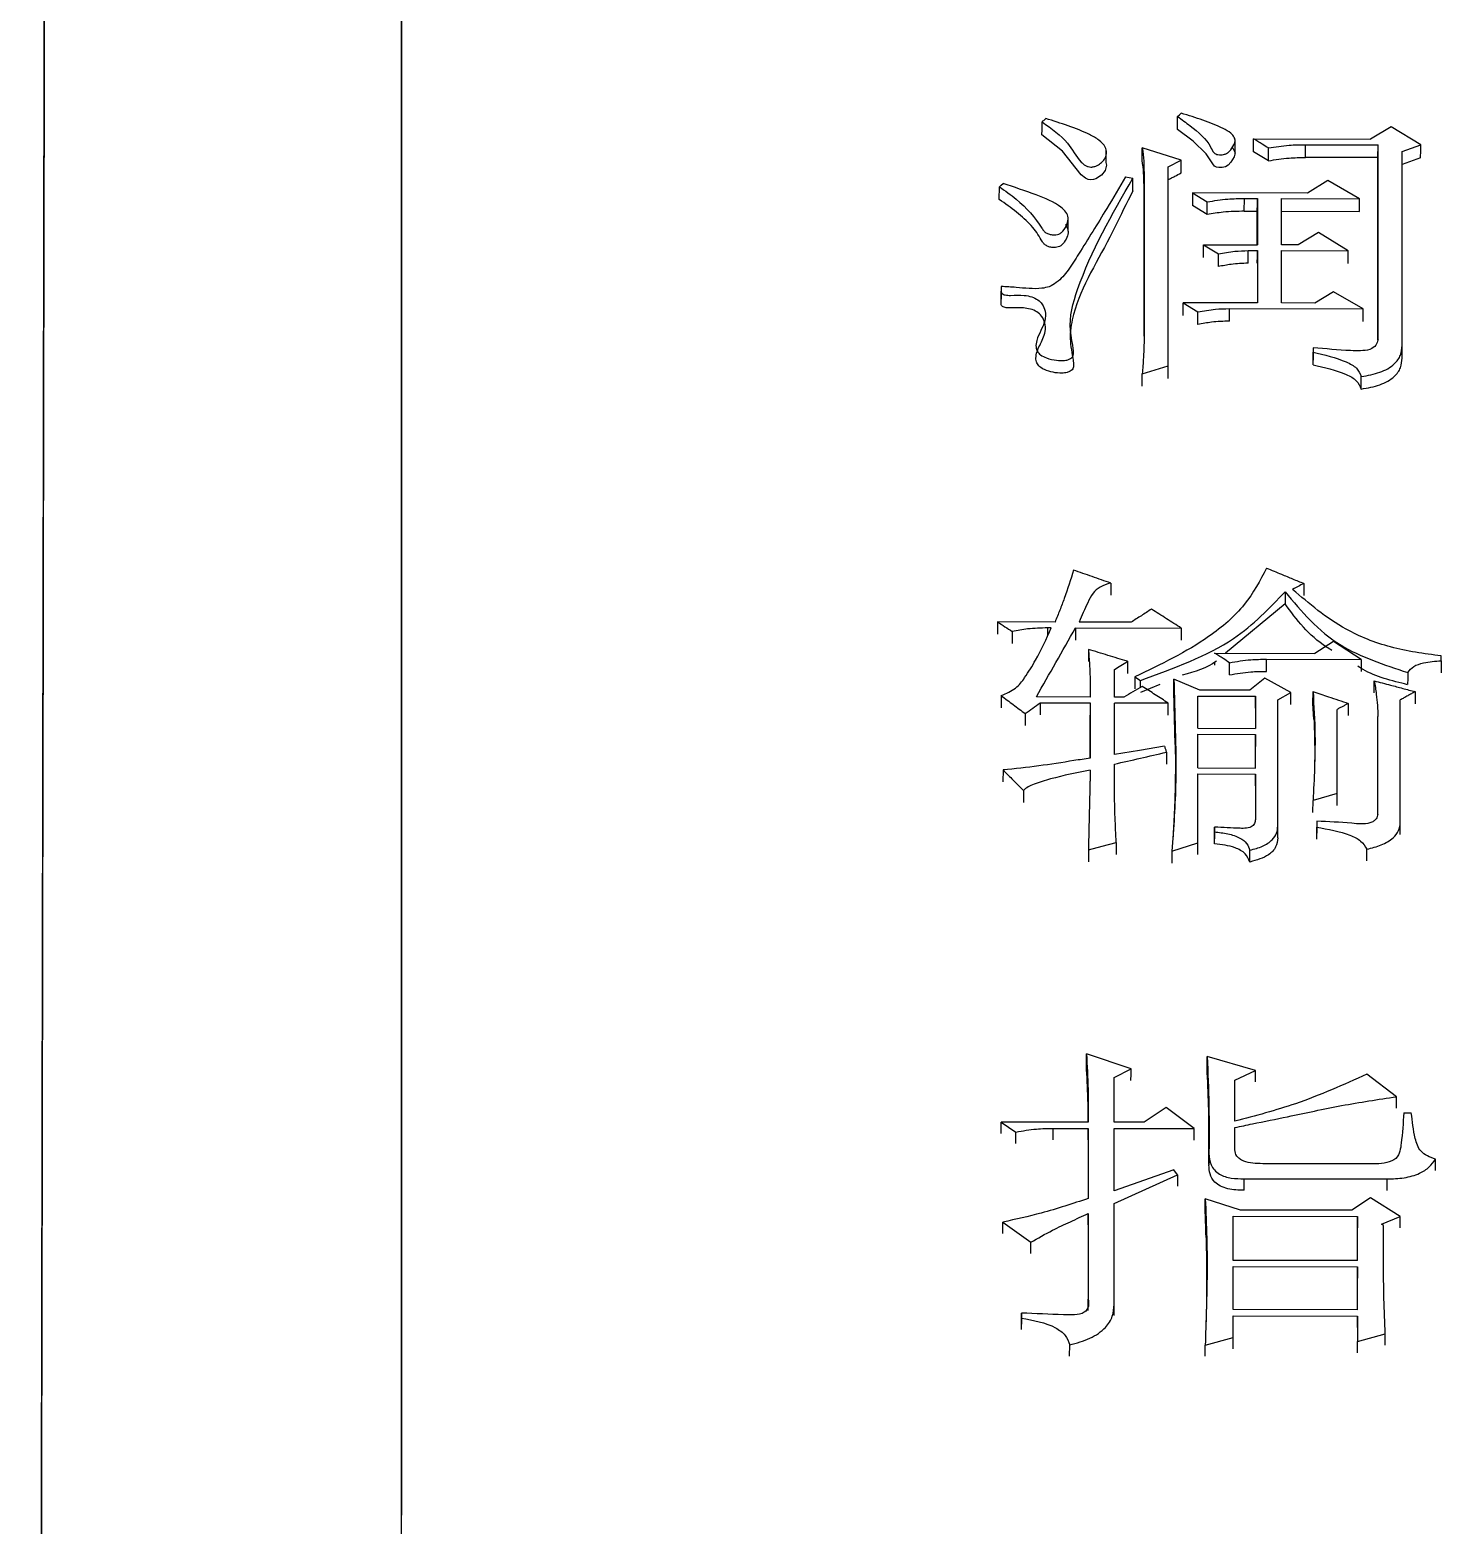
# Model space of a CAD drawing. Header units: millimetres. Extents: x 2271 to 4415, y 823 to 2339.
# Drawn here: x 2753.59 to 2761.81, y 2128.25 to 2136.96 of the extents above; entities that cross this region are included whole.
import ezdxf

# ---------------------------------------------------------------- set-up
doc = ezdxf.new("R2010")
doc.units = ezdxf.units.MM

msp = doc.modelspace()

# ---------------------------------------------------------------- linework, layer by layer
at = {"color": 7, "linetype": 'Continuous', "lineweight": 25}
for p, q in [((2760.2736, 2136.3838), (2760.2738, 2136.4586)), ((2761.5178, 2136.3977), (2761.3988, 2136.3263)), ((2761.6909, 2136.2932), (2761.5178, 2136.3977)), ((2760.6092, 2136.2404), (2760.6095, 2136.3155)), ((2760.7171, 2136.253), (2760.7173, 2136.3276)), ((2760.7173, 2136.3276), (2761.3988, 2136.3263)), ((2759.8572, 2136.1909), (2759.8574, 2136.2654)), ((2760.068, 2136.2021), (2760.0683, 2136.2766)), ((2760.2954, 2136.2043), (2760.0683, 2136.2766)), ((2760.8036, 2136.2007), (2760.7171, 2136.253)), ((2760.8036, 2136.2007), (2760.8039, 2136.2752)), ((2761.02, 2136.2198), (2761.0202, 2136.2944)), ((2761.4418, 2136.2191), (2761.02, 2136.2198)), ((2761.0202, 2136.2944), (2761.4421, 2136.2936)), ((2761.4418, 2136.2191), (2761.4421, 2136.2936)), ((2761.4419, 2135.1574), (2761.4418, 2136.2191)), ((2761.4421, 2135.158), (2761.4421, 2136.2936)), ((2761.5827, 2136.2542), (2761.6909, 2136.2932)), ((2761.5827, 2135.1243), (2761.5827, 2136.2542)), ((2760.2197, 2136.1652), (2760.2954, 2136.2043)), ((2760.2198, 2135.0063), (2760.2197, 2136.1652)), ((2761.6906, 2136.2186), (2761.5825, 2136.1797)), ((2759.2352, 2135.975), (2759.2354, 2136.0492)), ((2759.9709, 2136.1068), (2760.0142, 2136.1002)), ((2760.014, 2136.0258), (2760.0142, 2136.1002)), ((2760.0789, 2136.0192), (2760.0791, 2136.0935)), ((2760.0791, 2136.0935), (2760.0791, 2135.1939)), ((2761.15, 2136.085), (2761.031, 2136.013)), ((2761.3339, 2135.9797), (2761.15, 2136.085)), ((2760.0789, 2135.1792), (2760.0789, 2136.0192)), ((2760.3604, 2136.0143), (2760.4469, 2135.9616)), ((2761.031, 2136.013), (2760.3604, 2136.0143)), ((2760.4467, 2135.8874), (2760.4469, 2135.9616)), ((2760.663, 2135.9067), (2760.6632, 2135.9809)), ((2760.6632, 2135.9809), (2760.739, 2135.9807)), ((2760.739, 2135.9807), (2760.739, 2135.7107)), ((2760.8796, 2135.9805), (2761.3339, 2135.9797)), ((2760.8796, 2135.7104), (2760.8796, 2135.9805)), ((2760.4467, 2135.8874), (2760.3601, 2135.9401)), ((2760.663, 2135.9067), (2760.7387, 2135.9066)), ((2760.7387, 2135.7107), (2760.7387, 2135.9066)), ((2760.8793, 2135.9063), (2761.3337, 2135.9055)), ((2759.636, 2135.7903), (2759.6363, 2135.8647)), ((2760.425, 2135.6375), (2760.4253, 2135.7113)), ((2760.4253, 2135.7113), (2760.5118, 2135.6582)), ((2760.4253, 2135.7113), (2760.739, 2135.7107)), ((2760.977, 2135.7103), (2760.8796, 2135.7104)), ((2761.0959, 2135.7826), (2760.977, 2135.7103)), ((2761.269, 2135.6767), (2761.0959, 2135.7826)), ((2760.6846, 2135.604), (2760.6849, 2135.6778)), ((2760.6849, 2135.6778), (2760.739, 2135.6777)), ((2760.739, 2135.6777), (2760.739, 2135.3726)), ((2760.8796, 2135.6774), (2761.269, 2135.6767)), ((2760.8796, 2135.3724), (2760.8796, 2135.6774)), ((2759.2462, 2135.4684), (2759.2459, 2135.3949)), ((2759.2459, 2135.3685), (2759.2462, 2135.4419)), ((2759.2462, 2135.4684), (2759.2462, 2135.4419)), ((2761.1825, 2135.4383), (2761.0743, 2135.372)), ((2761.3556, 2135.3382), (2761.1825, 2135.4383)), ((2760.306, 2135.3001), (2760.3063, 2135.3734)), ((2760.3063, 2135.3734), (2760.3928, 2135.32)), ((2760.739, 2135.3726), (2760.3063, 2135.3734)), ((2761.0743, 2135.372), (2760.8796, 2135.3724)), ((2760.5765, 2135.2663), (2760.5767, 2135.3396)), ((2760.5767, 2135.3396), (2761.3556, 2135.3382)), ((2761.0635, 2135.1119), (2761.0632, 2135.039)), ((2761.0635, 2135.1119), (2761.0635, 2135.0851)), ((2761.5825, 2135.0512), (2761.5827, 2135.1243)), ((2760.0683, 2134.9597), (2760.2198, 2135.0063)), ((2761.0632, 2135.0123), (2761.0635, 2135.0851)), ((2760.0681, 2134.887), (2760.0683, 2134.9597)), ((2759.8843, 2133.7406), (2759.8841, 2133.6697)), ((2760.9009, 2133.6194), (2760.5541, 2133.3325)), ((2759.2245, 2133.5146), (2759.2242, 2133.444)), ((2759.5598, 2133.514), (2759.2245, 2133.5146)), ((2759.311, 2133.4593), (2759.3107, 2133.3887)), ((2759.5165, 2133.4796), (2759.5164, 2133.435)), ((2759.5381, 2133.4796), (2759.5165, 2133.4796)), ((2759.6788, 2133.4793), (2760.2954, 2133.4782)), ((2760.0033, 2133.5132), (2759.7004, 2133.5138)), ((2759.7545, 2133.3547), (2759.7542, 2133.2843)), ((2761.1824, 2133.4005), (2761.0742, 2133.3315)), ((2761.3446, 2133.2964), (2761.1824, 2133.4005)), ((2760.4899, 2133.2821), (2760.4898, 2133.2623)), ((2760.49, 2133.3326), (2761.0742, 2133.3315)), ((2760.5763, 2133.2064), (2760.5766, 2133.2771)), ((2760.7927, 2133.2268), (2760.7929, 2133.2974)), ((2760.7929, 2133.2974), (2761.3446, 2133.2964)), ((2761.8098, 2133.2886), (2761.8095, 2133.2183)), ((2761.8098, 2133.2886), (2761.8098, 2133.3164)), ((2759.9059, 2133.077), (2759.9059, 2133.2367)), ((2760.0249, 2133.1949), (2760.0246, 2133.1247)), ((2760.0249, 2133.1949), (2760.0573, 2133.174)), ((2760.0572, 2133.1329), (2760.0573, 2133.174)), ((2760.4035, 2133.1178), (2760.252, 2133.1806)), ((2760.7821, 2133.1865), (2760.6955, 2133.1172)), ((2760.9335, 2133.1029), (2760.7821, 2133.1865)), ((2761.4201, 2133.1013), (2761.4203, 2133.1715)), ((2759.2461, 2133.0851), (2759.2458, 2133.0151)), ((2760.1709, 2133.1504), (2760.0571, 2133.1035)), ((2760.2597, 2132.8003), (2760.2518, 2133.11)), ((2760.6955, 2133.1172), (2760.4035, 2133.1178)), ((2760.8578, 2133.0613), (2760.9335, 2133.1029)), ((2761.0631, 2133.0392), (2761.0633, 2133.1096)), ((2759.7653, 2133.0772), (2759.4516, 2133.0778)), ((2759.4732, 2133.043), (2759.7652, 2133.0425)), ((2759.7652, 2133.0425), (2759.765, 2132.9721)), ((2759.7652, 2133.0425), (2759.7652, 2132.7214)), ((2759.9058, 2132.7421), (2759.9059, 2133.0422)), ((2759.96, 2133.0769), (2759.9059, 2133.077)), ((2760.2196, 2133.0416), (2759.9059, 2133.0422)), ((2760.2193, 2132.9716), (2760.2196, 2133.0416)), ((2760.3926, 2132.895), (2760.3927, 2133.083)), ((2760.3927, 2133.083), (2760.728, 2133.0824)), ((2760.7277, 2133.0124), (2760.728, 2133.0824)), ((2760.728, 2133.0824), (2760.728, 2132.8943)), ((2760.8577, 2132.3261), (2760.8578, 2133.0613)), ((2761.0672, 2132.948), (2761.0631, 2133.0392)), ((2761.2039, 2132.5154), (2761.2039, 2133.005)), ((2761.5716, 2132.3459), (2761.5717, 2133.06)), ((2759.3866, 2132.9805), (2759.3864, 2132.9106)), ((2759.765, 2132.7214), (2759.765, 2132.9721)), ((2761.4417, 2132.8925), (2761.4419, 2132.9628)), ((2761.4418, 2132.3954), (2761.4419, 2132.9628)), ((2760.3926, 2132.895), (2760.728, 2132.8943)), ((2760.3926, 2132.8601), (2760.728, 2132.8594)), ((2760.3926, 2132.6642), (2760.3926, 2132.8601)), ((2760.728, 2132.8594), (2760.7277, 2132.7897)), ((2760.7279, 2132.6636), (2760.728, 2132.8594)), ((2761.4416, 2132.3946), (2761.4417, 2132.8925)), ((2760.2087, 2132.7556), (2760.2085, 2132.686)), ((2759.2568, 2132.6523), (2759.2565, 2132.5829)), ((2760.3926, 2132.6642), (2760.7279, 2132.6636)), ((2760.3925, 2132.2282), (2760.3926, 2132.6292)), ((2760.3926, 2132.6292), (2760.7279, 2132.6286)), ((2760.7277, 2132.5591), (2760.7279, 2132.6286)), ((2760.7279, 2132.6286), (2760.7279, 2132.3686)), ((2761.063, 2132.4043), (2761.0632, 2132.4735)), ((2760.4899, 2132.3197), (2760.4896, 2132.2507)), ((2760.4899, 2132.2915), (2760.4899, 2132.3197)), ((2760.8574, 2132.257), (2760.8577, 2132.3261)), ((2761.0848, 2132.3538), (2761.0846, 2132.2848)), ((2761.0846, 2132.2496), (2761.0848, 2132.3186)), ((2761.0848, 2132.3538), (2761.0848, 2132.3186)), ((2761.5714, 2132.2764), (2761.5716, 2132.3459)), ((2759.9165, 2132.229), (2759.9163, 2132.1601)), ((2760.2411, 2132.179), (2760.3925, 2132.2282)), ((2760.4896, 2132.2221), (2760.4899, 2132.2915)), ((2760.6951, 2132.116), (2760.6954, 2132.1852)), ((2760.0028, 2130.9111), (2759.7432, 2130.9981)), ((2759.9054, 2130.8607), (2760.0028, 2130.9111)), ((2760.7275, 2130.9025), (2760.4463, 2130.9824)), ((2759.9053, 2130.6001), (2759.9054, 2130.8607)), ((2760.6085, 2130.845), (2760.7275, 2130.9025)), ((2760.6085, 2130.6061), (2760.6085, 2130.845)), ((2761.5496, 2130.7492), (2761.3766, 2130.8796)), ((2761.5493, 2130.6821), (2761.5496, 2130.7492)), ((2760.2082, 2130.6865), (2760.0784, 2130.5998)), ((2760.3705, 2130.563), (2760.2082, 2130.6865)), ((2761.5928, 2130.655), (2761.6361, 2130.6549)), ((2759.2452, 2130.5344), (2759.2455, 2130.6013)), ((2759.2455, 2130.6013), (2759.332, 2130.5431)), ((2759.7539, 2130.6004), (2759.2455, 2130.6013)), ((2759.5481, 2130.4974), (2759.5483, 2130.5645)), ((2759.5483, 2130.5645), (2759.7539, 2130.5641)), ((2759.7539, 2130.5641), (2759.7538, 2130.1564)), ((2759.9052, 2130.1999), (2759.9053, 2130.5638)), ((2760.0784, 2130.5998), (2759.9053, 2130.6001)), ((2759.9053, 2130.5638), (2760.3705, 2130.563)), ((2760.6084, 2130.439), (2760.6084, 2130.5698)), ((2759.3317, 2130.4763), (2759.332, 2130.5431)), ((2760.457, 2130.4175), (2760.4567, 2130.3506)), ((2761.7764, 2130.3193), (2761.7767, 2130.386)), ((2760.2514, 2130.3232), (2759.9052, 2130.1999)), ((2760.273, 2130.2941), (2760.2514, 2130.3232)), ((2761.4304, 2130.3575), (2760.7706, 2130.3587)), ((2759.9052, 2130.1269), (2760.273, 2130.2941)), ((2760.6622, 2130.2047), (2760.6624, 2130.2715)), ((2760.6624, 2130.2715), (2761.4954, 2130.2699)), ((2761.4951, 2130.2034), (2761.4954, 2130.2699)), ((2759.905, 2129.5396), (2759.9052, 2130.1269)), ((2760.6407, 2130.089), (2760.4352, 2130.1551)), ((2761.398, 2130.1607), (2761.2898, 2130.0878)), ((2761.571, 2130.0507), (2761.398, 2130.1607)), ((2759.7535, 2130.0024), (2759.7537, 2130.0687)), ((2759.7537, 2130.0687), (2759.7536, 2129.5694)), ((2760.5974, 2129.7959), (2760.5975, 2130.0525)), ((2760.5975, 2130.0525), (2761.3222, 2130.0511)), ((2761.2898, 2130.0878), (2760.6407, 2130.089)), ((2761.3222, 2130.0511), (2761.322, 2129.9849)), ((2761.3221, 2129.7946), (2761.3222, 2130.0511)), ((2761.4628, 2130.007), (2761.571, 2130.0507)), ((2759.2559, 2129.9522), (2759.2561, 2130.0184)), ((2759.2561, 2130.0184), (2759.4183, 2129.9008)), ((2761.4737, 2129.9996), (2761.4628, 2130.007)), ((2759.4181, 2129.8348), (2759.4183, 2129.9008)), ((2761.3221, 2129.7946), (2760.5974, 2129.7959)), ((2760.5973, 2129.5088), (2760.5974, 2129.7592)), ((2760.5974, 2129.7592), (2761.3221, 2129.7578)), ((2761.3221, 2129.7578), (2761.3219, 2129.6919)), ((2761.322, 2129.5075), (2761.3221, 2129.7578)), ((2759.7533, 2129.5036), (2759.7536, 2129.5694)), ((2759.9047, 2129.474), (2759.905, 2129.5396)), ((2759.3638, 2129.3939), (2759.3641, 2129.4595)), ((2759.3641, 2129.489), (2759.3639, 2129.4234)), ((2759.3641, 2129.4595), (2759.3641, 2129.489)), ((2760.5972, 2129.3464), (2760.5973, 2129.4719)), ((2761.322, 2129.5075), (2760.5973, 2129.5088)), ((2760.5973, 2129.4719), (2761.322, 2129.4706)), ((2761.322, 2129.4706), (2761.322, 2129.3228)), ((2760.435, 2129.3023), (2760.5972, 2129.3464)), ((2761.322, 2129.3228), (2761.4842, 2129.3669)), ((2759.645, 2129.2384), (2759.6453, 2129.3037)), ((2760.4347, 2129.2369), (2760.435, 2129.3023)), ((2761.3217, 2129.2574), (2761.322, 2129.3228))]:
    msp.add_line(p, q, dxfattribs=at)
at = {"color": 7, "linetype": 'Continuous', "lineweight": 25, "flags": 128}
for points in [[(2759.4839, 2136.3528), (2759.484, 2136.3801), (2759.4841, 2136.4038), (2759.4842, 2136.4275)], [(2760.2738, 2136.4586), (2760.2846, 2136.4683), (2760.2954, 2136.478)], [(2759.8555, 2136.1899), (2759.859, 2136.1742), (2759.8524, 2136.144), (2759.8302, 2136.1162), (2759.7978, 2136.0961), (2759.7832, 2136.0914), (2759.7684, 2136.0898), (2759.7521, 2136.0925), (2759.7369, 2136.0992), (2759.7125, 2136.119), (2759.6034, 2136.2566), (2759.4839, 2136.3528), (2759.4839, 2136.3528)], [(2760.5915, 2136.2781), (2760.5987, 2136.271), (2760.609, 2136.2468), (2760.6044, 2136.2235), (2760.5844, 2136.1918), (2760.5685, 2136.1752), (2760.5531, 2136.1661), (2760.5337, 2136.1612), (2760.5145, 2136.1611), (2760.501, 2136.1642), (2760.49, 2136.1703), (2760.4792, 2136.1822), (2760.4405, 2136.241), (2760.3647, 2136.3154), (2760.2736, 2136.3838), (2760.2736, 2136.3838)], [(2761.6906, 2136.2186), (2761.6908, 2136.2604), (2761.6909, 2136.2932)], [(2760.2952, 2136.1299), (2760.2953, 2136.1716), (2760.2954, 2136.2043)], [(2759.2354, 2136.0492), (2759.2462, 2136.059), (2759.257, 2136.0688)], [(2760.3604, 2136.0143), (2760.3602, 2135.9727), (2760.3601, 2135.9401)], [(2760.7387, 2135.9066), (2760.7389, 2135.9481), (2760.739, 2135.9807)], [(2761.3337, 2135.9055), (2761.3338, 2135.947), (2761.3339, 2135.9797)], [(2760.5116, 2135.5845), (2760.5116, 2135.6029), (2760.5117, 2135.6214), (2760.5118, 2135.6582)], [(2760.7387, 2135.6039), (2760.7389, 2135.6452), (2760.739, 2135.6777)], [(2761.2688, 2135.6029), (2761.2689, 2135.6442), (2761.269, 2135.6767)], [(2760.3926, 2135.2467), (2760.3926, 2135.265), (2760.3927, 2135.2834), (2760.3928, 2135.32)], [(2761.3553, 2135.265), (2761.3555, 2135.3059), (2761.3556, 2135.3382)], [(2760.2195, 2134.9334), (2760.2196, 2134.9742), (2760.2198, 2135.0063)], [(2761.3445, 2134.8711), (2761.3446, 2134.8919), (2761.3446, 2134.9128), (2761.3447, 2134.9439)], [(2761.0093, 2133.7385), (2761.0092, 2133.6986), (2761.0091, 2133.6676)], [(2760.9011, 2133.6906), (2760.9011, 2133.6658), (2760.9009, 2133.6198)], [(2759.6788, 2133.4793), (2759.6786, 2133.4396), (2759.6785, 2133.4087)], [(2760.2954, 2133.4782), (2760.2952, 2133.4384), (2760.2951, 2133.4076)], [(2759.9816, 2133.2851), (2759.9815, 2133.2455), (2759.9814, 2133.2144)], [(2761.3446, 2133.2964), (2761.3445, 2133.2568), (2761.3444, 2133.2261)], [(2760.2518, 2133.1104), (2760.2519, 2133.1495), (2760.252, 2133.1806)], [(2761.615, 2133.2197), (2761.6149, 2133.1844), (2761.6148, 2133.1495)], [(2760.9333, 2133.0328), (2760.9334, 2133.0719), (2760.9335, 2133.1029)], [(2761.6583, 2133.1085), (2761.6581, 2133.0691), (2761.658, 2133.0384)], [(2759.4732, 2133.043), (2759.473, 2133.0036), (2759.4729, 2132.973)], [(2761.2689, 2133.0397), (2761.2687, 2133.0003), (2761.2686, 2132.9697)], [(2760.1979, 2132.7906), (2760.0519, 2132.7664), (2759.9058, 2132.7421)], [(2759.3757, 2132.5328), (2759.3756, 2132.5052), (2759.3756, 2132.4842), (2759.3755, 2132.4635)], [(2761.2039, 2132.5154), (2761.1577, 2132.5017), (2761.1105, 2132.4876), (2761.0632, 2132.4735)], [(2761.2036, 2132.4461), (2761.2037, 2132.4848), (2761.2039, 2132.5154)], [(2759.7543, 2132.187), (2759.8354, 2132.208), (2759.9165, 2132.229)], [(2760.3923, 2132.1593), (2760.3924, 2132.1977), (2760.3925, 2132.2282)], [(2759.7543, 2132.187), (2759.7541, 2132.1482), (2759.754, 2132.1181)], [(2760.2411, 2132.179), (2760.2409, 2132.1402), (2760.2408, 2132.1102)], [(2761.3766, 2132.1222), (2761.3767, 2132.1413), (2761.3768, 2132.1608), (2761.3769, 2132.191)], [(2759.7429, 2130.9304), (2759.7431, 2130.9683), (2759.7432, 2130.9981)], [(2760.0025, 2130.8438), (2760.0027, 2130.8813), (2760.0028, 2130.9111)], [(2760.4461, 2130.915), (2760.4462, 2130.9526), (2760.4463, 2130.9824)], [(2760.7273, 2130.8352), (2760.7274, 2130.8728), (2760.7275, 2130.9025)], [(2759.7536, 2130.4973), (2759.7538, 2130.5346), (2759.7539, 2130.5641)], [(2760.3702, 2130.4961), (2760.3704, 2130.5335), (2760.3705, 2130.563)], [(2760.273, 2130.2941), (2760.2729, 2130.2567), (2760.2728, 2130.2275)], [(2760.435, 2130.0885), (2760.4351, 2130.1258), (2760.4352, 2130.1551)], [(2761.5708, 2129.9844), (2761.5709, 2130.0214), (2761.571, 2130.0507)], [(2761.3218, 2129.4051), (2761.3219, 2129.4417), (2761.322, 2129.4706)], [(2760.597, 2129.2809), (2760.5971, 2129.3175), (2760.5972, 2129.3464)], [(2761.484, 2129.3015), (2761.4841, 2129.338), (2761.4842, 2129.3669)]]:
    msp.add_lwpolyline(points, dxfattribs=at)
at = {"color": 7, "linetype": 'Continuous', "lineweight": 25}
for points in [[(2753.7065, 2156.6255), (2753.7063, 2156.5452), (2753.706, 2156.3845), (2753.7029, 2154.7374), (2753.6979, 2152.0861), (2753.6909, 2148.3685), (2753.682, 2143.6663), (2753.6714, 2138.0415), (2753.6592, 2131.5787), (2753.6457, 2124.3723), (2753.6309, 2116.5293), (2753.6152, 2108.1617), (2753.5987, 2099.4051), (2753.5874, 2093.3629), (2753.5817, 2090.3418)], [(2753.5898, 2094.6479), (2753.5947, 2097.2341), (2753.6044, 2102.4065), (2753.6184, 2109.8646), (2753.6318, 2116.9882), (2753.6444, 2123.6767), (2753.656, 2129.8539), (2753.6665, 2135.4442), (2753.6758, 2140.3814), (2753.6838, 2144.6043), (2753.6903, 2148.068), (2753.6953, 2150.7097), (2753.6988, 2152.5767), (2753.6998, 2153.0932), (2753.7003, 2153.3514)]]:
    msp.add_open_spline(points, degree=3, dxfattribs=at)
for points, knots in [([(2755.726, 2099.9371), (2755.7266, 2100.4277), (2755.7299, 2102.8823), (2755.7353, 2107.2298), (2755.7413, 2112.837), (2755.7462, 2118.2335), (2755.7504, 2123.9877), (2755.7532, 2129.9393), (2755.7542, 2135.865), (2755.7529, 2141.1347), (2755.7493, 2145.6612), (2755.7436, 2149.4152), (2755.7366, 2152.0048), (2755.7293, 2153.698), (2755.7222, 2154.7782), (2755.7143, 2155.5046), (2755.7084, 2155.656), (2755.7054, 2155.7317)], [0, 0, 0, 0, 0.015692, 0.078515, 0.141334, 0.20415, 0.266967, 0.352016, 0.437317, 0.522367, 0.607418, 0.69272, 0.77777, 0.83263, 0.887489, 0.943742, 1, 1, 1, 1]), ([(2755.7245, 2099.7457), (2755.7252, 2100.284), (2755.7288, 2102.9774), (2755.7353, 2108.3238), (2755.7426, 2115.5399), (2755.7483, 2122.8573), (2755.7513, 2129.0312), (2755.7523, 2134.1349), (2755.7518, 2138.3147), (2755.7499, 2142.5215), (2755.7458, 2146.5261), (2755.739, 2150.0653), (2755.7298, 2152.739), (2755.7184, 2154.533), (2755.7088, 2154.8658), (2755.704, 2155.0322)], [0, 0, 0, 0, 0.017379, 0.086966, 0.17585, 0.265018, 0.353899, 0.419464, 0.485029, 0.550594, 0.638845, 0.727377, 0.81563, 0.907817, 1, 1, 1, 1]), ([(2759.4842, 2136.4275), (2759.5392, 2136.3884), (2759.6367, 2136.3192), (2759.6833, 2136.2197), (2759.731, 2136.1759), (2759.7514, 2136.1665), (2759.7694, 2136.1632), (2759.7886, 2136.1664), (2759.81, 2136.1754), (2759.8343, 2136.192), (2759.8553, 2136.2176), (2759.8614, 2136.2491), (2759.8538, 2136.286), (2759.8179, 2136.3234), (2759.7044, 2136.3846), (2759.5938, 2136.4193), (2759.5058, 2136.447)], [0, 0, 0, 0, 0.207528, 0.36737, 0.400833, 0.416668, 0.431352, 0.448139, 0.466692, 0.497246, 0.538462, 0.578547, 0.619957, 0.682143, 0.746847, 1, 1, 1, 1]), ([(2759.4842, 2136.4275), (2759.486, 2136.4292), (2759.4905, 2136.4333), (2759.4977, 2136.4397), (2759.5031, 2136.4446), (2759.5058, 2136.447)], [0, 0, 0, 0, 0.25391, 0.626955, 1, 1, 1, 1]), ([(2760.2738, 2136.4586), (2760.2984, 2136.4408), (2760.3723, 2136.3872), (2760.4539, 2136.3184), (2760.4775, 2136.2544), (2760.496, 2136.2402), (2760.51, 2136.2357), (2760.5261, 2136.2346), (2760.5436, 2136.2368), (2760.5619, 2136.2436), (2760.5842, 2136.2624), (2760.5999, 2136.287), (2760.6121, 2136.3148), (2760.6053, 2136.3391), (2760.5831, 2136.3659), (2760.5196, 2136.4), (2760.4224, 2136.4385), (2760.3379, 2136.4648), (2760.2954, 2136.478)], [0, 0, 0, 0, 0.109185, 0.32916, 0.383764, 0.397994, 0.412315, 0.428913, 0.44575, 0.465117, 0.490353, 0.552219, 0.585251, 0.618677, 0.660422, 0.720609, 0.859399, 1, 1, 1, 1]), ([(2760.8039, 2136.2752), (2760.7915, 2136.2827), (2760.7709, 2136.2952), (2760.7421, 2136.3126), (2760.7256, 2136.3226), (2760.7173, 2136.3276)], [0, 0, 0, 0, 0.42836, 0.71418, 1, 1, 1, 1]), ([(2760.0683, 2136.2766), (2760.0716, 2136.2509), (2760.0772, 2136.2076), (2760.0783, 2136.1465), (2760.0789, 2136.1112), (2760.0791, 2136.0935)], [0, 0, 0, 0, 0.422632, 0.711287, 1, 1, 1, 1]), ([(2760.8036, 2136.2007), (2760.8434, 2136.2071), (2760.9145, 2136.2186), (2760.9877, 2136.2195), (2761.02, 2136.2198)], [0, 0, 0, 0, 0.558823, 1, 1, 1, 1]), ([(2760.8039, 2136.2752), (2760.8436, 2136.2817), (2760.9148, 2136.2931), (2760.9879, 2136.294), (2761.0202, 2136.2944)], [0, 0, 0, 0, 0.558835, 1, 1, 1, 1]), ([(2760.0789, 2136.0192), (2760.0787, 2136.032), (2760.0782, 2136.0689), (2760.0775, 2136.13), (2760.0712, 2136.178), (2760.068, 2136.2021)], [0, 0, 0, 0, 0.2093702, 0.6043017, 1, 1, 1, 1]), ([(2759.2354, 2136.0492), (2759.2689, 2136.0259), (2759.3704, 2135.9553), (2759.4497, 2135.8635), (2759.4935, 2135.7913), (2759.5108, 2135.7785), (2759.5322, 2135.771), (2759.5541, 2135.7685), (2759.5742, 2135.7707), (2759.5919, 2135.7779), (2759.6151, 2135.7982), (2759.6315, 2135.8297), (2759.6394, 2135.8686), (2759.6257, 2135.9028), (2759.5697, 2135.9545), (2759.4392, 2136.0077), (2759.3214, 2136.0472), (2759.257, 2136.0688)], [0, 0, 0, 0, 0.118687, 0.359196, 0.382949, 0.402077, 0.42122, 0.441112, 0.455767, 0.470497, 0.490907, 0.548406, 0.590664, 0.633125, 0.674263, 0.821878, 1, 1, 1, 1]), ([(2759.9709, 2136.1068), (2759.9345, 2136.0452), (2759.8457, 2135.8951), (2759.733, 2135.7139), (2759.6412, 2135.5679), (2759.5871, 2135.5015), (2759.5299, 2135.4663), (2759.4488, 2135.45), (2759.354, 2135.4628), (2759.2753, 2135.4669), (2759.2462, 2135.4684)], [0, 0, 0, 0, 0.221772, 0.540826, 0.653503, 0.748944, 0.789648, 0.82255, 0.934451, 1, 1, 1, 1]), ([(2759.2462, 2135.4419), (2759.2463, 2135.4388), (2759.2466, 2135.4337), (2759.2512, 2135.427), (2759.2587, 2135.4221), (2759.2754, 2135.4173), (2759.3172, 2135.4159), (2759.3694, 2135.4202), (2759.425, 2135.4096), (2759.4611, 2135.3916), (2759.4894, 2135.363), (2759.5069, 2135.3211), (2759.5014, 2135.2473), (2759.4569, 2135.1812), (2759.4463, 2135.1202), (2759.4542, 2135.0906), (2759.4756, 2135.0679), (2759.5148, 2135.0487), (2759.5616, 2135.0377), (2759.6046, 2135.0361), (2759.6322, 2135.0403), (2759.6496, 2135.0473), (2759.6604, 2135.0563), (2759.6685, 2135.0719), (2759.6662, 2135.1253), (2759.6318, 2135.2527), (2759.7273, 2135.6038), (2759.892, 2135.8887), (2760.0142, 2136.1002)], [0, 0, 0, 0, 0.005261, 0.008837, 0.012422, 0.017277, 0.029828, 0.061172, 0.07877, 0.09646, 0.112862, 0.137644, 0.170618, 0.238676, 0.261666, 0.275651, 0.289759, 0.306991, 0.331345, 0.347225, 0.357105, 0.364402, 0.370592, 0.376767, 0.392658, 0.46137, 0.600196, 1, 1, 1, 1]), ([(2760.2195, 2136.0908), (2760.2258, 2136.0941), (2760.2384, 2136.1006), (2760.2637, 2136.1136), (2760.2826, 2136.1234), (2760.2952, 2136.1299)], [0, 0, 0, 0, 0.2501221, 0.5002442, 1, 1, 1, 1]), ([(2759.6203, 2135.8311), (2759.6268, 2135.8199), (2759.6394, 2135.798), (2759.6331, 2135.7615), (2759.6189, 2135.733), (2759.6022, 2135.7123), (2759.5869, 2135.7015), (2759.5702, 2135.6961), (2759.551, 2135.6948), (2759.5296, 2135.6977), (2759.5084, 2135.7056), (2759.4906, 2135.7202), (2759.4684, 2135.7616), (2759.4241, 2135.8263), (2759.3363, 2135.9033), (2759.2691, 2135.9509), (2759.2352, 2135.9749)], [0, 0, 0, 0, 0.068046, 0.133165, 0.204974, 0.240473, 0.267588, 0.289171, 0.310682, 0.341101, 0.371791, 0.402684, 0.446749, 0.62255, 0.809753, 1, 1, 1, 1]), ([(2760.014, 2136.0258), (2760.0047, 2136.0079), (2759.9586, 2135.9182), (2759.8426, 2135.6688), (2759.6712, 2135.4026), (2759.6411, 2135.1472), (2759.6658, 2135.0551), (2759.6682, 2134.9993), (2759.6604, 2134.9832), (2759.648, 2134.9735), (2759.6275, 2134.9661), (2759.5933, 2134.9625), (2759.5473, 2134.9672), (2759.5029, 2134.9805), (2759.4693, 2134.9996), (2759.4505, 2135.0237), (2759.445, 2135.0675), (2759.471, 2135.1285), (2759.5051, 2135.1947), (2759.5047, 2135.2543), (2759.4864, 2135.2938), (2759.456, 2135.3217), (2759.4179, 2135.3381), (2759.3729, 2135.3452), (2759.3337, 2135.3439), (2759.3002, 2135.3431), (2759.2788, 2135.3438), (2759.2633, 2135.347), (2759.2539, 2135.3511), (2759.2479, 2135.3571), (2759.2459, 2135.3632), (2759.2459, 2135.3671), (2759.2459, 2135.3684)], [0, 0, 0, 0, 0.033509, 0.167495, 0.4605719, 0.5339747, 0.6074674, 0.6224404, 0.6293493, 0.6363205, 0.6441444, 0.6562154, 0.6765834, 0.6981557, 0.7126718, 0.7273453, 0.7439504, 0.7872311, 0.835835, 0.8650957, 0.8888219, 0.9065426, 0.9243424, 0.9407929, 0.9602021, 0.9704596, 0.9804259, 0.9853879, 0.989354, 0.9933512, 0.9976725, 1, 1, 1, 1]), ([(2760.4469, 2135.9616), (2760.4867, 2135.968), (2760.5578, 2135.9796), (2760.631, 2135.9805), (2760.6632, 2135.9809)], [0, 0, 0, 0, 0.558836, 1, 1, 1, 1]), ([(2760.663, 2135.9067), (2760.6219, 2135.906), (2760.5487, 2135.9048), (2760.4778, 2135.8927), (2760.4467, 2135.8874)], [0, 0, 0, 0, 0.561086, 1, 1, 1, 1]), ([(2760.5118, 2135.6582), (2760.5435, 2135.6642), (2760.6002, 2135.6749), (2760.659, 2135.6769), (2760.6849, 2135.6778)], [0, 0, 0, 0, 0.558879, 1, 1, 1, 1]), ([(2760.6846, 2135.604), (2760.6517, 2135.6025), (2760.593, 2135.6), (2760.5364, 2135.5892), (2760.5116, 2135.5845)], [0, 0, 0, 0, 0.560995, 1, 1, 1, 1]), ([(2760.5765, 2135.2663), (2760.5414, 2135.2654), (2760.4788, 2135.2639), (2760.4189, 2135.2519), (2760.3926, 2135.2467)], [0, 0, 0, 0, 0.5613224, 1, 1, 1, 1]), ([(2760.3928, 2135.32), (2760.4265, 2135.3265), (2760.4866, 2135.338), (2760.5491, 2135.3391), (2760.5767, 2135.3396)], [0, 0, 0, 0, 0.558545, 1, 1, 1, 1]), ([(2760.0791, 2135.1939), (2760.0788, 2135.1707), (2760.0783, 2135.1243), (2760.075, 2135.0462), (2760.0708, 2134.9913), (2760.0683, 2134.9597)], [0, 0, 0, 0, 0.297411, 0.594834, 1, 1, 1, 1]), ([(2761.4421, 2135.158), (2761.4392, 2135.1471), (2761.4334, 2135.1251), (2761.3952, 2135.0975), (2761.3389, 2135.093), (2761.2285, 2135.0965), (2761.1365, 2135.1051), (2761.0635, 2135.1119)], [0, 0, 0, 0, 0.110883, 0.226049, 0.356903, 0.489202, 1, 1, 1, 1]), ([(2761.3447, 2134.9439), (2761.3818, 2134.9504), (2761.4546, 2134.9633), (2761.5374, 2135.0092), (2761.578, 2135.0676), (2761.5812, 2135.1055), (2761.5827, 2135.1243)], [0, 0, 0, 0, 0.292671, 0.574804, 0.788902, 1, 1, 1, 1]), ([(2761.0632, 2135.0121), (2761.1296, 2134.9971), (2761.2213, 2134.9764), (2761.322, 2134.9232), (2761.3371, 2134.8882), (2761.3445, 2134.8711)], [0, 0, 0, 0, 0.573095, 0.791518, 1, 1, 1, 1]), ([(2761.0635, 2135.0851), (2761.1299, 2135.0701), (2761.2216, 2135.0493), (2761.3223, 2134.9961), (2761.3374, 2134.961), (2761.3447, 2134.9439)], [0, 0, 0, 0, 0.572938, 0.791384, 1, 1, 1, 1]), ([(2761.3445, 2134.8711), (2761.3815, 2134.8776), (2761.4543, 2134.8905), (2761.5372, 2134.9363), (2761.5777, 2134.9946), (2761.5809, 2135.0324), (2761.5825, 2135.0512)], [0, 0, 0, 0, 0.292833, 0.575008, 0.789028, 1, 1, 1, 1]), ([(2759.668, 2133.8165), (2759.6506, 2133.7615), (2759.6259, 2133.6833), (2759.5877, 2133.5828), (2759.5691, 2133.5369), (2759.5598, 2133.514)], [0, 0, 0, 0, 0.5428121, 0.7713704, 1, 1, 1, 1]), ([(2759.8843, 2133.7406), (2759.8483, 2133.7533), (2759.7762, 2133.7786), (2759.704, 2133.8039), (2759.668, 2133.8165)], [0, 0, 0, 0, 0.4999988, 1, 1, 1, 1]), ([(2760.793, 2133.8282), (2760.7546, 2133.7557), (2760.6768, 2133.6089), (2760.4197, 2133.3836), (2760.1755, 2133.2669), (2760.0249, 2133.1949)], [0, 0, 0, 0, 0.27225, 0.551024, 1, 1, 1, 1]), ([(2760.793, 2133.8282), (2760.8217, 2133.8163), (2760.8721, 2133.7954), (2760.9443, 2133.7655), (2760.9876, 2133.7475), (2761.0093, 2133.7385)], [0, 0, 0, 0, 0.398378, 0.699189, 1, 1, 1, 1]), ([(2759.8843, 2133.7406), (2759.863, 2133.734), (2759.8211, 2133.721), (2759.774, 2133.6792), (2759.7506, 2133.6265), (2759.7238, 2133.5705), (2759.7082, 2133.5327), (2759.7004, 2133.5138)], [0, 0, 0, 0, 0.178456, 0.349692, 0.567005, 0.783635, 1, 1, 1, 1]), ([(2761.0093, 2133.7385), (2760.9985, 2133.7328), (2760.9769, 2133.7214), (2760.9552, 2133.71), (2760.9444, 2133.7043)], [0, 0, 0, 0, 0.500058, 1, 1, 1, 1]), ([(2761.8098, 2133.3164), (2761.71, 2133.3299), (2761.5124, 2133.3568), (2761.2011, 2133.484), (2761.0411, 2133.6214), (2760.9444, 2133.7043)], [0, 0, 0, 0, 0.287572, 0.569656, 1, 1, 1, 1]), ([(2760.0573, 2133.174), (2760.2523, 2133.2448), (2760.5957, 2133.3694), (2760.809, 2133.5937), (2760.9011, 2133.6906)], [0, 0, 0, 0, 0.56781, 1, 1, 1, 1]), ([(2761.1728, 2133.3489), (2761.1624, 2133.3551), (2761.0424, 2133.4273), (2760.9685, 2133.5277), (2760.9009, 2133.6194)], [0, 0, 0, 0, 0.086135, 1, 1, 1, 1]), ([(2760.9011, 2133.6906), (2760.996, 2133.5758), (2761.1682, 2133.3675), (2761.4766, 2133.2655), (2761.615, 2133.2197)], [0, 0, 0, 0, 0.551031, 1, 1, 1, 1]), ([(2760.1223, 2133.5888), (2760.1025, 2133.5762), (2760.0628, 2133.551), (2760.0231, 2133.5258), (2760.0033, 2133.5132)], [0, 0, 0, 0, 0.499999, 1, 1, 1, 1]), ([(2760.2954, 2133.4782), (2760.2665, 2133.4966), (2760.2088, 2133.5335), (2760.1511, 2133.5704), (2760.1223, 2133.5888)], [0, 0, 0, 0, 0.5, 1, 1, 1, 1]), ([(2759.2245, 2133.5146), (2759.2389, 2133.5054), (2759.2677, 2133.487), (2759.2966, 2133.4685), (2759.311, 2133.4593)], [0, 0, 0, 0, 0.499997, 1, 1, 1, 1]), ([(2759.2461, 2133.0851), (2759.2761, 2133.0982), (2759.3355, 2133.124), (2759.3927, 2133.2022), (2759.4645, 2133.3181), (2759.5094, 2133.4165), (2759.5381, 2133.4796)], [0, 0, 0, 0, 0.161067, 0.318631, 0.564031, 1, 1, 1, 1]), ([(2759.5165, 2133.4796), (2759.4774, 2133.4787), (2759.4078, 2133.4771), (2759.3405, 2133.4647), (2759.311, 2133.4593)], [0, 0, 0, 0, 0.561073, 1, 1, 1, 1]), ([(2759.4516, 2133.0778), (2759.4894, 2133.1449), (2759.5652, 2133.2791), (2759.6409, 2133.4126), (2759.6788, 2133.4793)], [0, 0, 0, 0, 0.5, 1, 1, 1, 1]), ([(2759.7545, 2133.3547), (2759.7566, 2133.3255), (2759.761, 2133.2648), (2759.7651, 2133.1722), (2759.7652, 2133.1089), (2759.7653, 2133.0772)], [0, 0, 0, 0, 0.317097, 0.658451, 1, 1, 1, 1]), ([(2759.9816, 2133.2851), (2759.9438, 2133.2967), (2759.8681, 2133.3199), (2759.7923, 2133.3431), (2759.7545, 2133.3547)], [0, 0, 0, 0, 0.499999, 1, 1, 1, 1]), ([(2759.9059, 2133.2367), (2759.9185, 2133.2448), (2759.9438, 2133.2609), (2759.969, 2133.277), (2759.9816, 2133.2851)], [0, 0, 0, 0, 0.5, 1, 1, 1, 1]), ([(2760.5008, 2133.2884), (2760.4994, 2133.2872), (2760.4494, 2133.2455), (2760.3745, 2133.2247), (2760.3017, 2133.2044)], [0, 0, 0, 0, 0.02957, 1, 1, 1, 1]), ([(2760.5766, 2133.2771), (2760.5642, 2133.285), (2760.5436, 2133.2982), (2760.5148, 2133.3168), (2760.4983, 2133.3273), (2760.49, 2133.3326)], [0, 0, 0, 0, 0.42836, 0.714179, 1, 1, 1, 1]), ([(2760.5766, 2133.2771), (2760.6176, 2133.2841), (2760.6888, 2133.2962), (2760.762, 2133.2971), (2760.7929, 2133.2974)], [0, 0, 0, 0, 0.576908, 1, 1, 1, 1]), ([(2761.615, 2133.2197), (2761.6255, 2133.2325), (2761.6469, 2133.2588), (2761.72, 2133.2819), (2761.7755, 2133.2861), (2761.8098, 2133.2886)], [0, 0, 0, 0, 0.267691, 0.548587, 1, 1, 1, 1]), ([(2760.252, 2133.1806), (2760.2551, 2133.0819), (2760.2613, 2132.8846), (2760.2678, 2132.5508), (2760.2508, 2132.3149), (2760.2411, 2132.179)], [0, 0, 0, 0, 0.297664, 0.595342, 1, 1, 1, 1]), ([(2760.5763, 2133.2064), (2760.6174, 2133.2134), (2760.6886, 2133.2255), (2760.7617, 2133.2264), (2760.7927, 2133.2268)], [0, 0, 0, 0, 0.576908, 1, 1, 1, 1]), ([(2761.6148, 2133.1491), (2761.5218, 2133.1718), (2761.4159, 2133.1977), (2761.3341, 2133.2496), (2761.3241, 2133.256)], [0, 0, 0, 0, 0.877061, 1, 1, 1, 1]), ([(2761.4203, 2133.1715), (2761.4245, 2133.1454), (2761.4321, 2133.0978), (2761.4398, 2133.0281), (2761.4412, 2132.9846), (2761.4419, 2132.9628)], [0, 0, 0, 0, 0.376522, 0.687982, 1, 1, 1, 1]), ([(2761.4203, 2133.1715), (2761.4516, 2133.1632), (2761.5069, 2133.1486), (2761.5862, 2133.1276), (2761.6342, 2133.1149), (2761.6583, 2133.1085)], [0, 0, 0, 0, 0.394054, 0.697027, 1, 1, 1, 1]), ([(2759.2461, 2133.0851), (2759.2695, 2133.0677), (2759.3163, 2133.0328), (2759.3632, 2132.9979), (2759.3866, 2132.9805)], [0, 0, 0, 0, 0.499825, 1, 1, 1, 1]), ([(2760.0681, 2133.1392), (2760.0501, 2133.1288), (2760.0141, 2133.1081), (2759.978, 2133.0873), (2759.96, 2133.0769)], [0, 0, 0, 0, 0.499999, 1, 1, 1, 1]), ([(2760.2196, 2133.0416), (2760.1943, 2133.0579), (2760.1439, 2133.0905), (2760.0934, 2133.123), (2760.0681, 2133.1392)], [0, 0, 0, 0, 0.5, 1, 1, 1, 1]), ([(2761.0633, 2133.1096), (2761.0684, 2133.0248), (2761.0772, 2132.8769), (2761.073, 2132.6646), (2761.0665, 2132.5372), (2761.0632, 2132.4735)], [0, 0, 0, 0, 0.4017473, 0.7007736, 1, 1, 1, 1]), ([(2761.0633, 2133.1096), (2761.0934, 2133.0994), (2761.1427, 2133.0826), (2761.2112, 2133.0593), (2761.2496, 2133.0462), (2761.2689, 2133.0397)], [0, 0, 0, 0, 0.4392507, 0.7196254, 1, 1, 1, 1]), ([(2761.6583, 2133.1085), (2761.6511, 2133.1045), (2761.6366, 2133.0964), (2761.615, 2133.0843), (2761.5934, 2133.0721), (2761.5789, 2133.064), (2761.5717, 2133.06)], [0, 0, 0, 0, 0.25, 0.5, 0.75, 1, 1, 1, 1]), ([(2759.3866, 2132.9805), (2759.4011, 2132.9909), (2759.4299, 2133.0118), (2759.4588, 2133.0326), (2759.4732, 2133.043)], [0, 0, 0, 0, 0.499998, 1, 1, 1, 1]), ([(2761.2689, 2133.0397), (2761.2634, 2133.0368), (2761.2526, 2133.031), (2761.2364, 2133.0223), (2761.2202, 2133.0137), (2761.2094, 2133.0079), (2761.2039, 2133.005)], [0, 0, 0, 0, 0.25, 0.5, 0.75, 1, 1, 1, 1]), ([(2761.0687, 2132.9483), (2761.0688, 2132.9459), (2761.0695, 2132.9273), (2761.0739, 2132.8015), (2761.0729, 2132.715), (2761.0721, 2132.6727), (2761.0713, 2132.6474), (2761.0711, 2132.6418), (2761.071, 2132.6386)], [0, 0, 0, 0, 0.06957, 0.521978, 0.747143, 0.863256, 0.920806, 1, 1, 1, 1]), ([(2759.9058, 2132.6861), (2759.9563, 2132.6977), (2760.0573, 2132.7209), (2760.1582, 2132.744), (2760.2087, 2132.7556)], [0, 0, 0, 0, 0.5, 1, 1, 1, 1]), ([(2760.1979, 2132.7906), (2760.1997, 2132.7847), (2760.2033, 2132.7731), (2760.2069, 2132.7614), (2760.2087, 2132.7556)], [0, 0, 0, 0, 0.5, 1, 1, 1, 1]), ([(2760.26, 2132.8085), (2760.26, 2132.8085), (2760.26, 2132.8086), (2760.2605, 2132.7838), (2760.2618, 2132.6739), (2760.2597, 2132.5263), (2760.254, 2132.3852), (2760.2491, 2132.2941), (2760.2467, 2132.2519), (2760.2463, 2132.2457), (2760.2463, 2132.2458), (2760.2463, 2132.2458)], [0, 0, 0, 0, 0.0008552, 0.0071833, 0.263934, 0.5142081, 0.7932253, 0.9457816, 0.9915789, 0.9985567, 1, 1, 1, 1]), ([(2759.7652, 2132.7214), (2759.7335, 2132.7165), (2759.6333, 2132.701), (2759.4649, 2132.6739), (2759.3262, 2132.6595), (2759.2568, 2132.6523)], [0, 0, 0, 0, 0.188106, 0.593738, 1, 1, 1, 1]), ([(2759.2568, 2132.6523), (2759.2766, 2132.6324), (2759.3163, 2132.5926), (2759.3559, 2132.5528), (2759.3757, 2132.5328)], [0, 0, 0, 0, 0.500004, 1, 1, 1, 1]), ([(2759.7652, 2132.6514), (2759.6872, 2132.6359), (2759.5751, 2132.6136), (2759.4566, 2132.5769), (2759.401, 2132.5556), (2759.384, 2132.5403), (2759.3757, 2132.5328)], [0, 0, 0, 0, 0.564923, 0.811394, 0.907313, 1, 1, 1, 1]), ([(2759.7652, 2132.6514), (2759.7651, 2132.6469), (2759.7649, 2132.6402), (2759.7647, 2132.6313), (2759.7646, 2132.6246), (2759.7644, 2132.6179), (2759.7642, 2132.6112), (2759.7641, 2132.6045), (2759.7639, 2132.5978), (2759.7638, 2132.5911), (2759.7636, 2132.5844), (2759.7634, 2132.5754), (2759.7632, 2132.5665), (2759.763, 2132.5576), (2759.7628, 2132.5508), (2759.7627, 2132.5441), (2759.7625, 2132.5374), (2759.7623, 2132.5307), (2759.7622, 2132.524), (2759.762, 2132.5173), (2759.7619, 2132.5106), (2759.7617, 2132.5039), (2759.7615, 2132.4972), (2759.7614, 2132.4905), (2759.7612, 2132.4815), (2759.761, 2132.4725), (2759.7607, 2132.4636), (2759.7606, 2132.4569), (2759.7604, 2132.4502), (2759.7603, 2132.4434), (2759.7601, 2132.4367), (2759.76, 2132.43), (2759.7598, 2132.4233), (2759.7596, 2132.4165), (2759.7595, 2132.4098), (2759.7593, 2132.4031), (2759.7591, 2132.3941), (2759.7589, 2132.3852), (2759.7587, 2132.3762), (2759.7585, 2132.3695), (2759.7584, 2132.3627), (2759.7582, 2132.356), (2759.7581, 2132.3493), (2759.7579, 2132.3425), (2759.7577, 2132.3358), (2759.7576, 2132.3291), (2759.7574, 2132.3223), (2759.7573, 2132.3156), (2759.7571, 2132.3089), (2759.7569, 2132.2999), (2759.7567, 2132.2909), (2759.7565, 2132.2819), (2759.7563, 2132.2752), (2759.7562, 2132.2684), (2759.756, 2132.2617), (2759.7559, 2132.255), (2759.7557, 2132.2482), (2759.7556, 2132.2415), (2759.7554, 2132.2347), (2759.7552, 2132.228), (2759.7551, 2132.2212), (2759.7549, 2132.2145), (2759.7548, 2132.2077), (2759.7546, 2132.2021), (2759.7545, 2132.1975), (2759.7544, 2132.1928), (2759.7543, 2132.1893), (2759.7543, 2132.187)], [0, 0, 0, 0, 0.02895, 0.043426, 0.057903, 0.072379, 0.086855, 0.101332, 0.115808, 0.130284, 0.144761, 0.159237, 0.188189, 0.202666, 0.217142, 0.231618, 0.246095, 0.260571, 0.275047, 0.289524, 0.304, 0.318476, 0.332952, 0.347429, 0.361905, 0.390858, 0.405334, 0.41981, 0.434287, 0.448763, 0.463239, 0.477715, 0.492192, 0.506668, 0.521144, 0.535621, 0.550097, 0.57905, 0.593526, 0.608002, 0.622478, 0.636955, 0.651431, 0.665907, 0.680384, 0.69486, 0.709336, 0.723813, 0.738289, 0.752765, 0.781718, 0.796194, 0.81067, 0.825147, 0.839623, 0.854099, 0.868576, 0.883052, 0.897528, 0.912004, 0.926481, 0.940957, 0.955433, 0.96991, 0.977432, 0.984955, 1, 1, 1, 1]), ([(2759.9165, 2132.229), (2759.9141, 2132.2781), (2759.9092, 2132.3791), (2759.9056, 2132.5315), (2759.9058, 2132.6346), (2759.9058, 2132.6861)], [0, 0, 0, 0, 0.3213297, 0.6606185, 1, 1, 1, 1]), ([(2761.4419, 2132.3954), (2761.4394, 2132.3857), (2761.4353, 2132.3701), (2761.417, 2132.352), (2761.3707, 2132.3331), (2761.2533, 2132.3464), (2761.1518, 2132.3509), (2761.0848, 2132.3538)], [0, 0, 0, 0, 0.1013436, 0.162893, 0.2266619, 0.4895179, 1, 1, 1, 1]), ([(2760.7279, 2132.3686), (2760.7274, 2132.3609), (2760.7264, 2132.3453), (2760.7121, 2132.3213), (2760.6756, 2132.3112), (2760.6014, 2132.3134), (2760.5392, 2132.3169), (2760.4899, 2132.3197)], [0, 0, 0, 0, 0.111246, 0.226324, 0.352573, 0.486484, 1, 1, 1, 1]), ([(2760.6954, 2132.1852), (2760.7207, 2132.1917), (2760.7705, 2132.2045), (2760.8256, 2132.2406), (2760.8543, 2132.2838), (2760.8566, 2132.312), (2760.8577, 2132.3261)], [0, 0, 0, 0, 0.291879, 0.573778, 0.788361, 1, 1, 1, 1]), ([(2761.0848, 2132.3186), (2761.1514, 2132.3074), (2761.2435, 2132.292), (2761.3457, 2132.2421), (2761.3666, 2132.2078), (2761.3769, 2132.191)], [0, 0, 0, 0, 0.571986, 0.790496, 1, 1, 1, 1]), ([(2761.3769, 2132.191), (2761.4057, 2132.1983), (2761.4625, 2132.2125), (2761.5289, 2132.25), (2761.5666, 2132.2977), (2761.57, 2132.3299), (2761.5716, 2132.3459)], [0, 0, 0, 0, 0.291495, 0.574413, 0.789056, 1, 1, 1, 1]), ([(2760.6951, 2132.116), (2760.6881, 2132.1331), (2760.6737, 2132.168), (2760.5968, 2132.2096), (2760.5306, 2132.2173), (2760.4896, 2132.2221)], [0, 0, 0, 0, 0.266757, 0.545382, 1, 1, 1, 1]), ([(2760.4899, 2132.2915), (2760.516, 2132.2886), (2760.5678, 2132.2829), (2760.6346, 2132.2611), (2760.6806, 2132.226), (2760.6905, 2132.1987), (2760.6954, 2132.1852)], [0, 0, 0, 0, 0.2904, 0.575151, 0.790821, 1, 1, 1, 1]), ([(2760.8574, 2132.2567), (2760.8555, 2132.2388), (2760.8516, 2132.2027), (2760.7981, 2132.145), (2760.7346, 2132.1271), (2760.6951, 2132.116)], [0, 0, 0, 0, 0.269955, 0.546271, 1, 1, 1, 1]), ([(2759.7432, 2130.9981), (2759.7469, 2130.9293), (2759.7522, 2130.8289), (2759.7536, 2130.6961), (2759.7538, 2130.6323), (2759.7539, 2130.6004)], [0, 0, 0, 0, 0.519956, 0.759969, 1, 1, 1, 1]), ([(2759.7534, 2130.6004), (2759.7534, 2130.6122), (2759.7533, 2130.6583), (2759.7515, 2130.7684), (2759.7463, 2130.8664), (2759.7429, 2130.9304)], [0, 0, 0, 0, 0.107118, 0.417145, 1, 1, 1, 1]), ([(2760.4567, 2130.3535), (2760.4569, 2130.3966), (2760.4574, 2130.512), (2760.4559, 2130.6992), (2760.4493, 2130.8429), (2760.4461, 2130.9147)], [0, 0, 0, 0, 0.229181, 0.614514, 1, 1, 1, 1]), ([(2760.4463, 2130.9824), (2760.4506, 2130.8886), (2760.4569, 2130.7479), (2760.4576, 2130.5593), (2760.4572, 2130.4648), (2760.457, 2130.4175)], [0, 0, 0, 0, 0.499854, 0.749917, 1, 1, 1, 1]), ([(2761.3766, 2130.8796), (2761.2407, 2130.8186), (2760.9966, 2130.709), (2760.7277, 2130.6378), (2760.6085, 2130.6061)], [0, 0, 0, 0, 0.556567, 1, 1, 1, 1]), ([(2760.6084, 2130.5698), (2760.6425, 2130.5768), (2760.7449, 2130.5978), (2760.9524, 2130.6395), (2761.2291, 2130.7006), (2761.4427, 2130.733), (2761.5496, 2130.7492)], [0, 0, 0, 0, 0.1091924, 0.3275772, 0.6635557, 1, 1, 1, 1]), ([(2761.5928, 2130.655), (2761.5885, 2130.5958), (2761.5831, 2130.5212), (2761.5715, 2130.4325), (2761.5522, 2130.3859), (2761.4927, 2130.3629), (2761.4514, 2130.3593), (2761.4304, 2130.3575)], [0, 0, 0, 0, 0.489876, 0.617073, 0.74375, 0.869802, 1, 1, 1, 1]), ([(2761.7767, 2130.386), (2761.7604, 2130.3912), (2761.7282, 2130.4014), (2761.6775, 2130.4398), (2761.6501, 2130.5299), (2761.6417, 2130.6054), (2761.6361, 2130.6549)], [0, 0, 0, 0, 0.127818, 0.252018, 0.508407, 1, 1, 1, 1]), ([(2759.332, 2130.5431), (2759.3718, 2130.5503), (2759.4429, 2130.5631), (2759.5161, 2130.5641), (2759.5483, 2130.5645)], [0, 0, 0, 0, 0.558835, 1, 1, 1, 1]), ([(2760.457, 2130.4175), (2760.4584, 2130.3956), (2760.4613, 2130.3515), (2760.5095, 2130.2949), (2760.5869, 2130.2719), (2760.6371, 2130.2716), (2760.6624, 2130.2715)], [0, 0, 0, 0, 0.26803, 0.540931, 0.767912, 1, 1, 1, 1]), ([(2760.7706, 2130.3587), (2760.7316, 2130.36), (2760.6826, 2130.3616), (2760.6351, 2130.3857), (2760.6126, 2130.407), (2760.61, 2130.4266), (2760.6084, 2130.439)], [0, 0, 0, 0, 0.51629, 0.64743, 0.774862, 1, 1, 1, 1]), ([(2761.4954, 2130.2699), (2761.5284, 2130.271), (2761.5941, 2130.2731), (2761.6804, 2130.2971), (2761.7436, 2130.3373), (2761.7658, 2130.3699), (2761.7767, 2130.386)], [0, 0, 0, 0, 0.288794, 0.57293, 0.789592, 1, 1, 1, 1]), ([(2760.6622, 2130.2047), (2760.6296, 2130.2049), (2760.566, 2130.2053), (2760.4888, 2130.2442), (2760.4599, 2130.2992), (2760.4578, 2130.3335), (2760.4567, 2130.3506)], [0, 0, 0, 0, 0.294945, 0.576546, 0.789412, 1, 1, 1, 1]), ([(2759.7538, 2130.1564), (2759.6632, 2130.1264), (2759.5011, 2130.0726), (2759.3311, 2130.035), (2759.2561, 2130.0184)], [0, 0, 0, 0, 0.5588861, 1, 1, 1, 1]), ([(2760.4352, 2130.1551), (2760.4386, 2130.0783), (2760.4454, 2129.9246), (2760.4468, 2129.7053), (2760.4418, 2129.4979), (2760.4372, 2129.3675), (2760.435, 2129.3023)], [0, 0, 0, 0, 0.271868, 0.543763, 0.771867, 1, 1, 1, 1]), ([(2759.4183, 2129.9008), (2759.4602, 2129.9249), (2759.5347, 2129.9676), (2759.6492, 2130.0207), (2759.7189, 2130.0527), (2759.7537, 2130.0687)], [0, 0, 0, 0, 0.3921073, 0.6959952, 1, 1, 1, 1]), ([(2760.4401, 2129.9286), (2760.4399, 2129.935), (2760.4394, 2129.9509), (2760.4388, 2129.9717), (2760.4382, 2129.9909), (2760.4376, 2130.0101), (2760.4369, 2130.0294), (2760.4363, 2130.0486), (2760.4357, 2130.0667), (2760.4353, 2130.08), (2760.435, 2130.0885)], [0, 0, 0, 0, 0.118785, 0.29908, 0.389228, 0.479376, 0.659671, 0.749818, 0.839966, 1, 1, 1, 1]), ([(2760.4392, 2129.957), (2760.4392, 2129.957), (2760.4392, 2129.9571), (2760.4411, 2129.8864), (2760.4455, 2129.676), (2760.4415, 2129.517), (2760.4394, 2129.4305)], [0, 0, 0, 0, 0.000323, 0.013701, 0.463621, 1, 1, 1, 1]), ([(2761.4842, 2129.3669), (2761.4813, 2129.4353), (2761.4754, 2129.5754), (2761.4742, 2129.7864), (2761.4738, 2129.9285), (2761.4736, 2129.9996)], [0, 0, 0, 0, 0.323372, 0.661672, 1, 1, 1, 1]), ([(2759.7537, 2129.5694), (2759.7553, 2129.5562), (2759.7586, 2129.5295), (2759.7342, 2129.4864), (2759.6702, 2129.4773), (2759.5494, 2129.4802), (2759.446, 2129.4851), (2759.3641, 2129.489)], [0, 0, 0, 0, 0.1113771, 0.2245295, 0.3509062, 0.4860158, 1, 1, 1, 1]), ([(2759.6453, 2129.3037), (2759.6858, 2129.3146), (2759.7655, 2129.3361), (2759.8538, 2129.3964), (2759.8994, 2129.4688), (2759.9031, 2129.5161), (2759.905, 2129.5396)], [0, 0, 0, 0, 0.291847, 0.573788, 0.788346, 1, 1, 1, 1]), ([(2759.3641, 2129.4595), (2759.4345, 2129.4468), (2759.5314, 2129.4294), (2759.6248, 2129.3621), (2759.6385, 2129.3229), (2759.6453, 2129.3037)], [0, 0, 0, 0, 0.573358, 0.790473, 1, 1, 1, 1])]:
    msp.add_open_spline(points, degree=3, knots=knots, dxfattribs=at)

doc.saveas('drawing.dxf')
